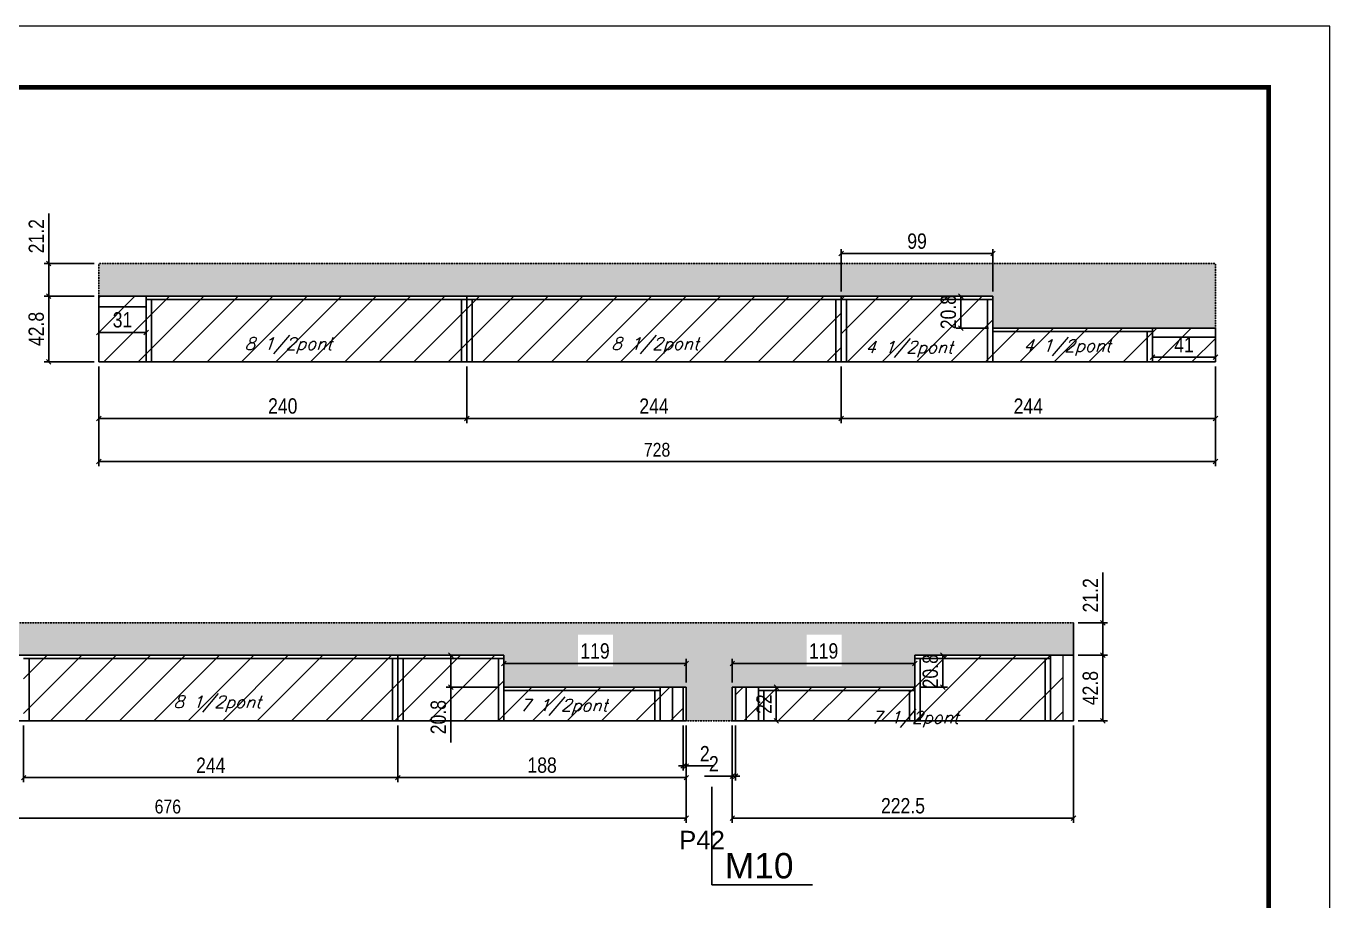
# Model space of a CAD drawing. Extents: x 137137 to 143418, y 10464 to 34486.
# Drawn here: x 139371 to 140221, y 28173 to 28743 of the extents above; entities that cross this region are included whole.
import ezdxf

# ---------------------------------------------------------------- set-up
doc = ezdxf.new("R2010")
doc.units = 0
doc.linetypes.add('DASHED', pattern=[0.75, 0.5, -0.25])
for name, color, linetype in [('5', 5, 'Continuous'), ('COTA', 241, 'Continuous'), ('NOMENCLATURA', 7, 'Continuous'), ('Painéis', 200, 'Continuous'), ('Reaproveitamento', 251, 'Continuous'), ('SARR_2.2x7', 40, 'Continuous'), ('SARR_3.5x7', 81, 'Continuous'), ('texto', 7, 'Continuous')]:
    doc.layers.add(name, color=color, linetype=linetype)
for name, color, linetype, lineweight in [('Escoras', 2, 'Continuous', 25), ('Folhas', 255, 'Continuous', 9), ('Sarr 2.2x7', 40, 'Continuous', 9), ('SARRAFO DE PRESSAO', 251, 'DASHED', 9)]:
    doc.layers.add(name, color=color, linetype=linetype, lineweight=lineweight)
doc.styles.add('COTA TECNICA', font='techl___.ttf', dxfattribs={"height": 10})
doc.styles.add('COTA TECNICA-50', font='techl___.ttf', dxfattribs={"height": 9})
doc.styles.add('Romans', font='romans.shx')
doc.styles.get("Standard").update_dxf_attribs({"font": 'arial.ttf'})
doc.dimstyles.new('COTA PAINEL-50', dxfattribs={"dimtxt": 9, "dimasz": 3, "dimexe": 3, "dimexo": 3, "dimgap": 3, "dimtad": 1, "dimdec": 1, "dimzin": 12, "dimdsep": 46, "dimtxsty": 'COTA TECNICA-50', "dimblk1": 'OBLIQUE', "dimblk2": 'OBLIQUE', "dimsah": 1, "dimcen": 0.9, "dimclrd": 4, "dimclre": 4, "dimclrt": 240, "dimadec": 1, "dimazin": 3, "dimtfac": 1, "dimtdec": 1, "dimtmove": 0, "dimatfit": 3, "dimfxl": 1, "dimtolj": 1, "dimtzin": 12, "dimarcsym": 0})
doc.dimstyles.new('PAINEL', dxfattribs={"dimtxt": 10, "dimasz": 3, "dimexe": 3, "dimexo": 3, "dimgap": 3, "dimtad": 1, "dimdec": 1, "dimzin": 12, "dimdsep": 46, "dimtxsty": 'COTA TECNICA', "dimblk1": 'OBLIQUE', "dimblk2": 'OBLIQUE', "dimsah": 1, "dimcen": 0.9, "dimclrd": 4, "dimclre": 4, "dimclrt": 240, "dimadec": 1, "dimazin": 3, "dimtfac": 1, "dimtdec": 1, "dimtmove": 0, "dimatfit": 3, "dimfxl": 1, "dimtolj": 1, "dimtzin": 12, "dimarcsym": 0})
pattern_1 = [(45, (9121.077, 1521.906), (-11.2253202, 11.2253202), [])]
pattern_2 = [(45, (1893.742, -2138.544), (-11.2253202, 11.2253202), [])]

# ---------------------------------------------------------------- blocks, each defined once
blk = doc.blocks.new('9999999999')
at = {"layer": 'Folhas'}
blk.add_lwpolyline([(98138.98, 34190.21), (99623.98, 34190.21), (99623.98, 35240.21), (98138.98, 35240.21)], close=True, dxfattribs=at)
at = {"layer": 'Folhas', "color": 30, "const_width": 3}
blk.add_lwpolyline([(98213.98, 34230.21), (99583.98, 34230.21), (99583.98, 35200.21), (98213.98, 35200.21)], close=True, dxfattribs=at)
blk = doc.blocks.new('_Oblique')
at = {"color": 0, "linetype": 'ByBlock', "lineweight": -2}
blk.add_line((-0.5, -0.5), (0.5, 0.5), dxfattribs=at)
blk = doc.blocks.new('*D473')
at = {"layer": 'COTA', "color": 4, "linetype": 'ByBlock', "lineweight": -2, "transparency": 16777216}
for p, q in [((139613.21, 28287.08), (139613.21, 28250.13)), ((139801.21, 28287.08), (139801.21, 28250.13)), ((139613.21, 28253.13), (139801.21, 28253.13))]:
    blk.add_line(p, q, dxfattribs=at)
at = {"layer": 'Defpoints', "color": 0, "linetype": 'ByBlock', "transparency": 16777216}
for p in [(139613.21, 28290.08), (139801.21, 28290.08), (139801.21, 28253.13)]:
    blk.add_point(p, dxfattribs=at)
at = {"layer": 'COTA', "color": 4, "linetype": 'ByBlock', "lineweight": -2, "transparency": 16777216, "xscale": 3, "yscale": 3, "zscale": 3, "rotation": 180}
blk.add_blockref('_Oblique', (139613.21, 28253.13), dxfattribs=at)
at = {"layer": 'COTA', "color": 4, "linetype": 'ByBlock', "lineweight": -2, "transparency": 16777216, "xscale": 3, "yscale": 3, "zscale": 3}
blk.add_blockref('_Oblique', (139801.21, 28253.13), dxfattribs=at)
at = {"layer": 'COTA', "color": 240, "linetype": 'ByBlock', "transparency": 16777216, "insert": (139707.21, 28261.22), "char_height": 10, "attachment_point": 5, "style": 'COTA TECNICA'}
blk.add_mtext('\\A1;188', dxfattribs=at)
blk = doc.blocks.new('*D461')
at = {"layer": 'COTA', "color": 4, "linetype": 'ByBlock', "lineweight": -2, "transparency": 16777216}
for p, q in [((139831.21, 28287.08), (139831.21, 28223.66)), ((140053.71, 28287.08), (140053.71, 28223.66)), ((139831.21, 28226.66), (140053.71, 28226.66))]:
    blk.add_line(p, q, dxfattribs=at)
at = {"layer": 'Defpoints', "color": 0, "linetype": 'ByBlock', "transparency": 16777216}
for p in [(139831.21, 28290.08), (140053.71, 28290.08), (140053.71, 28226.66)]:
    blk.add_point(p, dxfattribs=at)
at = {"layer": 'COTA', "color": 4, "linetype": 'ByBlock', "lineweight": -2, "transparency": 16777216, "xscale": 3, "yscale": 3, "zscale": 3, "rotation": 180}
blk.add_blockref('_Oblique', (139831.21, 28226.66), dxfattribs=at)
at = {"layer": 'COTA', "color": 4, "linetype": 'ByBlock', "lineweight": -2, "transparency": 16777216, "xscale": 3, "yscale": 3, "zscale": 3}
blk.add_blockref('_Oblique', (140053.71, 28226.66), dxfattribs=at)
at = {"layer": 'COTA', "color": 240, "linetype": 'ByBlock', "transparency": 16777216, "insert": (139942.46, 28234.77), "char_height": 10, "attachment_point": 5, "style": 'COTA TECNICA'}
blk.add_mtext('\\A1;222.5', dxfattribs=at)
blk = doc.blocks.new('*D474')
at = {"layer": 'COTA', "color": 4, "linetype": 'ByBlock', "lineweight": -2, "transparency": 16777216}
for p, q in [((139953.21, 28332.88), (139971.43, 28332.88)), ((139968.43, 28332.88), (139968.43, 28312.08)), ((139953.21, 28312.08), (139971.43, 28312.08))]:
    blk.add_line(p, q, dxfattribs=at)
at = {"layer": 'Defpoints', "color": 0, "linetype": 'ByBlock', "transparency": 16777216}
for p in [(139950.21, 28332.88), (139950.21, 28312.08), (139968.43, 28312.08)]:
    blk.add_point(p, dxfattribs=at)
at = {"layer": 'COTA', "color": 4, "linetype": 'ByBlock', "lineweight": -2, "transparency": 16777216, "xscale": 3, "yscale": 3, "zscale": 3}
for p, rotation in [((139968.43, 28332.88), 90), ((139968.43, 28312.08), 270)]:
    blk.add_blockref('_Oblique', p, dxfattribs=dict(at, rotation=rotation))
at = {"layer": 'COTA', "color": 240, "linetype": 'ByBlock', "transparency": 16777216, "insert": (139960.31, 28322.48), "char_height": 10, "attachment_point": 5, "rotation": 90, "style": 'COTA TECNICA'}
blk.add_mtext('\\A1;20.8', dxfattribs=at)
blk = doc.blocks.new('*D475')
at = {"layer": 'COTA', "color": 4, "linetype": 'ByBlock', "lineweight": -2, "transparency": 16777216}
for p, q in [((139831.21, 28315.08), (139831.21, 28330.55)), ((139950.21, 28315.08), (139950.21, 28330.55)), ((139950.21, 28327.55), (139831.21, 28327.55))]:
    blk.add_line(p, q, dxfattribs=at)
at = {"layer": 'Defpoints', "color": 0, "linetype": 'ByBlock', "transparency": 16777216}
for p in [(139831.21, 28327.55), (139831.21, 28312.08), (139950.21, 28312.08)]:
    blk.add_point(p, dxfattribs=at)
at = {"layer": 'COTA', "color": 4, "linetype": 'ByBlock', "lineweight": -2, "transparency": 16777216, "xscale": 3, "yscale": 3, "zscale": 3, "rotation": 180}
blk.add_blockref('_Oblique', (139831.21, 28327.55), dxfattribs=at)
at = {"layer": 'COTA', "color": 4, "linetype": 'ByBlock', "lineweight": -2, "transparency": 16777216, "xscale": 3, "yscale": 3, "zscale": 3}
blk.add_blockref('_Oblique', (139950.21, 28327.55), dxfattribs=at)
at = {"layer": 'COTA', "color": 240, "linetype": 'ByBlock', "transparency": 16777216, "insert": (139890.71, 28335.63), "char_height": 10, "attachment_point": 5, "style": 'COTA TECNICA'}
blk.add_mtext('\\A1;119', dxfattribs=at)
blk = doc.blocks.new('*D476')
at = {"layer": 'COTA', "color": 4, "linetype": 'ByBlock', "lineweight": -2, "transparency": 16777216}
for p, q in [((139799.21, 28287.08), (139799.21, 28257.74)), ((139801.21, 28287.08), (139801.21, 28257.74)), ((139799.21, 28260.74), (139796.21, 28260.74)), ((139799.21, 28260.74), (139801.21, 28260.74)), ((139801.21, 28260.74), (139819.32, 28260.74))]:
    blk.add_line(p, q, dxfattribs=at)
at = {"layer": 'Defpoints', "color": 0, "linetype": 'ByBlock', "transparency": 16777216}
for p in [(139799.21, 28290.08), (139801.21, 28290.08), (139801.21, 28260.74)]:
    blk.add_point(p, dxfattribs=at)
at = {"layer": 'COTA', "color": 4, "linetype": 'ByBlock', "lineweight": -2, "transparency": 16777216, "xscale": 3, "yscale": 3, "zscale": 3}
blk.add_blockref('_Oblique', (139799.21, 28260.74), dxfattribs=at)
at = {"layer": 'COTA', "color": 4, "linetype": 'ByBlock', "lineweight": -2, "transparency": 16777216, "xscale": 3, "yscale": 3, "zscale": 3, "rotation": 180}
blk.add_blockref('_Oblique', (139801.21, 28260.74), dxfattribs=at)
at = {"layer": 'COTA', "color": 240, "linetype": 'ByBlock', "transparency": 16777216, "insert": (139813.26, 28268.74), "char_height": 10, "attachment_point": 5, "style": 'COTA TECNICA'}
blk.add_mtext('\\A1;2', dxfattribs=at)
blk = doc.blocks.new('*D477')
at = {"layer": 'COTA', "color": 4, "linetype": 'ByBlock', "lineweight": -2, "transparency": 16777216}
for p, q in [((139831.21, 28287.08), (139831.21, 28251.19)), ((139833.21, 28287.08), (139833.21, 28251.19)), ((139831.21, 28254.19), (139813.1, 28254.19)), ((139833.21, 28254.19), (139831.21, 28254.19)), ((139833.21, 28254.19), (139836.21, 28254.19))]:
    blk.add_line(p, q, dxfattribs=at)
at = {"layer": 'Defpoints', "color": 0, "linetype": 'ByBlock', "transparency": 16777216}
for p in [(139831.21, 28290.08), (139833.21, 28290.08), (139831.21, 28254.19)]:
    blk.add_point(p, dxfattribs=at)
at = {"layer": 'COTA', "color": 4, "linetype": 'ByBlock', "lineweight": -2, "transparency": 16777216, "xscale": 3, "yscale": 3, "zscale": 3}
blk.add_blockref('_Oblique', (139831.21, 28254.19), dxfattribs=at)
at = {"layer": 'COTA', "color": 4, "linetype": 'ByBlock', "lineweight": -2, "transparency": 16777216, "xscale": 3, "yscale": 3, "zscale": 3, "rotation": 180}
blk.add_blockref('_Oblique', (139833.21, 28254.19), dxfattribs=at)
at = {"layer": 'COTA', "color": 240, "linetype": 'ByBlock', "transparency": 16777216, "insert": (139819.15, 28262.19), "char_height": 10, "attachment_point": 5, "style": 'COTA TECNICA'}
blk.add_mtext('\\A1;2', dxfattribs=at)
blk = doc.blocks.new('*D478')
at = {"layer": 'COTA', "color": 4, "linetype": 'ByBlock', "lineweight": -2, "transparency": 16777216}
for p, q in [((139682.21, 28315.08), (139682.21, 28330.55)), ((139801.21, 28315.08), (139801.21, 28330.55)), ((139801.21, 28327.55), (139682.21, 28327.55))]:
    blk.add_line(p, q, dxfattribs=at)
at = {"layer": 'Defpoints', "color": 0, "linetype": 'ByBlock', "transparency": 16777216}
for p in [(139682.21, 28327.55), (139682.21, 28312.08), (139801.21, 28312.08)]:
    blk.add_point(p, dxfattribs=at)
at = {"layer": 'COTA', "color": 4, "linetype": 'ByBlock', "lineweight": -2, "transparency": 16777216, "xscale": 3, "yscale": 3, "zscale": 3, "rotation": 180}
blk.add_blockref('_Oblique', (139682.21, 28327.55), dxfattribs=at)
at = {"layer": 'COTA', "color": 4, "linetype": 'ByBlock', "lineweight": -2, "transparency": 16777216, "xscale": 3, "yscale": 3, "zscale": 3}
blk.add_blockref('_Oblique', (139801.21, 28327.55), dxfattribs=at)
at = {"layer": 'COTA', "color": 240, "linetype": 'ByBlock', "transparency": 16777216, "insert": (139741.71, 28335.63), "char_height": 10, "attachment_point": 5, "style": 'COTA TECNICA'}
blk.add_mtext('\\A1;119', dxfattribs=at)
blk = doc.blocks.new('*D479')
at = {"layer": 'COTA', "color": 4, "linetype": 'ByBlock', "lineweight": -2, "transparency": 16777216}
for p, q in [((139679.21, 28332.88), (139644.71, 28332.88)), ((139647.71, 28332.88), (139647.71, 28312.08)), ((139679.21, 28312.08), (139644.71, 28312.08)), ((139647.71, 28312.08), (139647.71, 28276.04))]:
    blk.add_line(p, q, dxfattribs=at)
at = {"layer": 'Defpoints', "color": 0, "linetype": 'ByBlock', "transparency": 16777216}
for p in [(139682.21, 28332.88), (139647.71, 28312.08), (139682.21, 28312.08)]:
    blk.add_point(p, dxfattribs=at)
at = {"layer": 'COTA', "color": 4, "linetype": 'ByBlock', "lineweight": -2, "transparency": 16777216, "xscale": 3, "yscale": 3, "zscale": 3}
for p, rotation in [((139647.71, 28332.88), 90), ((139647.71, 28312.08), 270)]:
    blk.add_blockref('_Oblique', p, dxfattribs=dict(at, rotation=rotation))
at = {"layer": 'COTA', "color": 240, "linetype": 'ByBlock', "transparency": 16777216, "insert": (139639.58, 28292.56), "char_height": 10, "attachment_point": 5, "rotation": 90, "style": 'COTA TECNICA'}
blk.add_mtext('\\A1;20.8', dxfattribs=at)
blk = doc.blocks.new('*D462')
at = {"layer": 'COTA', "color": 4, "linetype": 'ByBlock', "lineweight": -2, "transparency": 16777216}
for p, q in [((140056.71, 28332.88), (140075.73, 28332.88)), ((140072.73, 28332.88), (140072.73, 28290.08)), ((140056.71, 28290.08), (140075.73, 28290.08))]:
    blk.add_line(p, q, dxfattribs=at)
at = {"layer": 'Defpoints', "color": 0, "linetype": 'ByBlock', "transparency": 16777216}
for p in [(140053.71, 28332.88), (140053.71, 28290.08), (140072.73, 28290.08)]:
    blk.add_point(p, dxfattribs=at)
at = {"layer": 'COTA', "color": 4, "linetype": 'ByBlock', "lineweight": -2, "transparency": 16777216, "xscale": 3, "yscale": 3, "zscale": 3}
for p, rotation in [((140072.73, 28332.88), 90), ((140072.73, 28290.08), 270)]:
    blk.add_blockref('_Oblique', p, dxfattribs=dict(at, rotation=rotation))
at = {"layer": 'COTA', "color": 240, "linetype": 'ByBlock', "transparency": 16777216, "insert": (140064.63, 28311.48), "char_height": 10, "attachment_point": 5, "rotation": 90, "style": 'COTA TECNICA'}
blk.add_mtext('\\A1;42.8', dxfattribs=at)
blk = doc.blocks.new('*D463')
at = {"layer": 'COTA', "color": 4, "linetype": 'ByBlock', "lineweight": -2, "transparency": 16777216}
for p, q in [((140072.73, 28354.08), (140072.73, 28386.81)), ((140056.71, 28354.08), (140075.73, 28354.08)), ((140072.73, 28332.88), (140072.73, 28354.08)), ((140056.71, 28332.88), (140075.73, 28332.88))]:
    blk.add_line(p, q, dxfattribs=at)
at = {"layer": 'Defpoints', "color": 0, "linetype": 'ByBlock', "transparency": 16777216}
for p in [(140053.71, 28354.08), (140072.73, 28354.08), (140053.71, 28332.88)]:
    blk.add_point(p, dxfattribs=at)
at = {"layer": 'COTA', "color": 4, "linetype": 'ByBlock', "lineweight": -2, "transparency": 16777216, "xscale": 3, "yscale": 3, "zscale": 3}
for p, rotation in [((140072.73, 28354.08), 90), ((140072.73, 28332.88), 270)]:
    blk.add_blockref('_Oblique', p, dxfattribs=dict(at, rotation=rotation))
at = {"layer": 'COTA', "color": 240, "linetype": 'ByBlock', "transparency": 16777216, "insert": (140064.67, 28371.95), "char_height": 10, "attachment_point": 5, "rotation": 90, "style": 'COTA TECNICA'}
blk.add_mtext('\\A1;21.2', dxfattribs=at)
blk = doc.blocks.new('*D481')
at = {"layer": 'COTA', "color": 4, "linetype": 'ByBlock', "lineweight": -2, "transparency": 16777216}
for p, q in [((139369.21, 28287.08), (139369.21, 28250.13)), ((139613.21, 28287.08), (139613.21, 28250.13)), ((139369.21, 28253.13), (139613.21, 28253.13))]:
    blk.add_line(p, q, dxfattribs=at)
at = {"layer": 'Defpoints', "color": 0, "linetype": 'ByBlock', "transparency": 16777216}
for p in [(139369.21, 28290.08), (139613.21, 28290.08), (139613.21, 28253.13)]:
    blk.add_point(p, dxfattribs=at)
at = {"layer": 'COTA', "color": 4, "linetype": 'ByBlock', "lineweight": -2, "transparency": 16777216, "xscale": 3, "yscale": 3, "zscale": 3, "rotation": 180}
blk.add_blockref('_Oblique', (139369.21, 28253.13), dxfattribs=at)
at = {"layer": 'COTA', "color": 4, "linetype": 'ByBlock', "lineweight": -2, "transparency": 16777216, "xscale": 3, "yscale": 3, "zscale": 3}
blk.add_blockref('_Oblique', (139613.21, 28253.13), dxfattribs=at)
at = {"layer": 'COTA', "color": 240, "linetype": 'ByBlock', "transparency": 16777216, "insert": (139491.21, 28261.2), "char_height": 10, "attachment_point": 5, "style": 'COTA TECNICA'}
blk.add_mtext('\\A1;244', dxfattribs=at)
blk = doc.blocks.new('*D485')
at = {"layer": 'COTA', "color": 4, "linetype": 'ByBlock', "lineweight": -2, "transparency": 16777216}
for p, q in [((139418.14, 28521.12), (139418.14, 28484.16)), ((139658.14, 28521.12), (139658.14, 28484.16)), ((139418.14, 28487.16), (139658.14, 28487.16))]:
    blk.add_line(p, q, dxfattribs=at)
at = {"layer": 'Defpoints', "color": 0, "linetype": 'ByBlock', "transparency": 16777216}
for p in [(139418.14, 28524.12), (139658.14, 28524.12), (139658.14, 28487.16)]:
    blk.add_point(p, dxfattribs=at)
at = {"layer": 'COTA', "color": 4, "linetype": 'ByBlock', "lineweight": -2, "transparency": 16777216, "xscale": 3, "yscale": 3, "zscale": 3, "rotation": 180}
blk.add_blockref('_Oblique', (139418.14, 28487.16), dxfattribs=at)
at = {"layer": 'COTA', "color": 4, "linetype": 'ByBlock', "lineweight": -2, "transparency": 16777216, "xscale": 3, "yscale": 3, "zscale": 3}
blk.add_blockref('_Oblique', (139658.14, 28487.16), dxfattribs=at)
at = {"layer": 'COTA', "color": 240, "linetype": 'ByBlock', "transparency": 16777216, "insert": (139538.14, 28495.27), "char_height": 10, "attachment_point": 5, "style": 'COTA TECNICA'}
blk.add_mtext('\\A1;240', dxfattribs=at)
blk = doc.blocks.new('*D486')
at = {"layer": 'COTA', "color": 4, "linetype": 'ByBlock', "lineweight": -2, "transparency": 16777216}
for p, q in [((139658.14, 28521.12), (139658.14, 28484.16)), ((139902.14, 28521.12), (139902.14, 28484.16)), ((139658.14, 28487.16), (139902.14, 28487.16))]:
    blk.add_line(p, q, dxfattribs=at)
at = {"layer": 'Defpoints', "color": 0, "linetype": 'ByBlock', "transparency": 16777216}
for p in [(139658.14, 28524.12), (139902.14, 28524.12), (139902.14, 28487.16)]:
    blk.add_point(p, dxfattribs=at)
at = {"layer": 'COTA', "color": 4, "linetype": 'ByBlock', "lineweight": -2, "transparency": 16777216, "xscale": 3, "yscale": 3, "zscale": 3, "rotation": 180}
blk.add_blockref('_Oblique', (139658.14, 28487.16), dxfattribs=at)
at = {"layer": 'COTA', "color": 4, "linetype": 'ByBlock', "lineweight": -2, "transparency": 16777216, "xscale": 3, "yscale": 3, "zscale": 3}
blk.add_blockref('_Oblique', (139902.14, 28487.16), dxfattribs=at)
at = {"layer": 'COTA', "color": 240, "linetype": 'ByBlock', "transparency": 16777216, "insert": (139780.14, 28495.24), "char_height": 10, "attachment_point": 5, "style": 'COTA TECNICA'}
blk.add_mtext('\\A1;244', dxfattribs=at)
blk = doc.blocks.new('*D487')
at = {"layer": 'COTA', "color": 4, "linetype": 'ByBlock', "lineweight": -2, "transparency": 16777216}
for p, q in [((139902.14, 28521.12), (139902.14, 28484.16)), ((140146.14, 28521.12), (140146.14, 28484.16)), ((139902.14, 28487.16), (140146.14, 28487.16))]:
    blk.add_line(p, q, dxfattribs=at)
at = {"layer": 'Defpoints', "color": 0, "linetype": 'ByBlock', "transparency": 16777216}
for p in [(139902.14, 28524.12), (140146.14, 28524.12), (140146.14, 28487.16)]:
    blk.add_point(p, dxfattribs=at)
at = {"layer": 'COTA', "color": 4, "linetype": 'ByBlock', "lineweight": -2, "transparency": 16777216, "xscale": 3, "yscale": 3, "zscale": 3, "rotation": 180}
blk.add_blockref('_Oblique', (139902.14, 28487.16), dxfattribs=at)
at = {"layer": 'COTA', "color": 4, "linetype": 'ByBlock', "lineweight": -2, "transparency": 16777216, "xscale": 3, "yscale": 3, "zscale": 3}
blk.add_blockref('_Oblique', (140146.14, 28487.16), dxfattribs=at)
at = {"layer": 'COTA', "color": 240, "linetype": 'ByBlock', "transparency": 16777216, "insert": (140024.14, 28495.24), "char_height": 10, "attachment_point": 5, "style": 'COTA TECNICA'}
blk.add_mtext('\\A1;244', dxfattribs=at)
blk = doc.blocks.new('*D488')
at = {"layer": 'COTA', "color": 4, "linetype": 'ByBlock', "lineweight": -2, "transparency": 16777216}
for p, q in [((139998.14, 28566.92), (139977.17, 28566.92)), ((139980.17, 28566.92), (139980.17, 28546.12)), ((139998.14, 28546.12), (139977.17, 28546.12))]:
    blk.add_line(p, q, dxfattribs=at)
at = {"layer": 'Defpoints', "color": 0, "linetype": 'ByBlock', "transparency": 16777216}
for p in [(140001.14, 28566.92), (139980.17, 28546.12), (140001.14, 28546.12)]:
    blk.add_point(p, dxfattribs=at)
at = {"layer": 'COTA', "color": 4, "linetype": 'ByBlock', "lineweight": -2, "transparency": 16777216, "xscale": 3, "yscale": 3, "zscale": 3}
for p, rotation in [((139980.17, 28566.92), 90), ((139980.17, 28546.12), 270)]:
    blk.add_blockref('_Oblique', p, dxfattribs=dict(at, rotation=rotation))
at = {"layer": 'COTA', "color": 240, "linetype": 'ByBlock', "transparency": 16777216, "insert": (139972.05, 28556.52), "char_height": 10, "attachment_point": 5, "rotation": 90, "style": 'COTA TECNICA'}
blk.add_mtext('\\A1;20.8', dxfattribs=at)
blk = doc.blocks.new('*D489')
at = {"layer": 'COTA', "color": 4, "linetype": 'ByBlock', "lineweight": -2, "transparency": 16777216}
for p, q in [((140105.14, 28531.02), (140105.14, 28524.12)), ((140105.14, 28527.12), (140146.14, 28527.12)), ((140146.14, 28532.12), (140146.14, 28524.12))]:
    blk.add_line(p, q, dxfattribs=at)
at = {"layer": 'Defpoints', "color": 0, "linetype": 'ByBlock', "transparency": 16777216}
for p in [(140146.14, 28535.12), (140105.14, 28534.02), (140146.14, 28527.12)]:
    blk.add_point(p, dxfattribs=at)
at = {"layer": 'COTA', "color": 4, "linetype": 'ByBlock', "lineweight": -2, "transparency": 16777216, "xscale": 3, "yscale": 3, "zscale": 3, "rotation": 180}
blk.add_blockref('_Oblique', (140105.14, 28527.12), dxfattribs=at)
at = {"layer": 'COTA', "color": 4, "linetype": 'ByBlock', "lineweight": -2, "transparency": 16777216, "xscale": 3, "yscale": 3, "zscale": 3}
blk.add_blockref('_Oblique', (140146.14, 28527.12), dxfattribs=at)
at = {"layer": 'COTA', "color": 240, "linetype": 'ByBlock', "transparency": 16777216, "insert": (140125.64, 28535.2), "char_height": 10, "attachment_point": 5, "style": 'COTA TECNICA'}
blk.add_mtext('\\A1;41', dxfattribs=at)
blk = doc.blocks.new('*D490')
at = {"layer": 'COTA', "color": 4, "linetype": 'ByBlock', "lineweight": -2, "transparency": 16777216}
for p, q in [((139902.14, 28569.92), (139902.14, 28597.62)), ((139902.14, 28594.62), (140001.14, 28594.62)), ((140001.14, 28569.92), (140001.14, 28597.62))]:
    blk.add_line(p, q, dxfattribs=at)
at = {"layer": 'Defpoints', "color": 0, "linetype": 'ByBlock', "transparency": 16777216}
for p in [(140001.14, 28594.62), (139902.14, 28566.92), (140001.14, 28566.92)]:
    blk.add_point(p, dxfattribs=at)
at = {"layer": 'COTA', "color": 4, "linetype": 'ByBlock', "lineweight": -2, "transparency": 16777216, "xscale": 3, "yscale": 3, "zscale": 3, "rotation": 180}
blk.add_blockref('_Oblique', (139902.14, 28594.62), dxfattribs=at)
at = {"layer": 'COTA', "color": 4, "linetype": 'ByBlock', "lineweight": -2, "transparency": 16777216, "xscale": 3, "yscale": 3, "zscale": 3}
blk.add_blockref('_Oblique', (140001.14, 28594.62), dxfattribs=at)
at = {"layer": 'COTA', "color": 240, "linetype": 'ByBlock', "transparency": 16777216, "insert": (139951.64, 28602.71), "char_height": 10, "attachment_point": 5, "style": 'COTA TECNICA'}
blk.add_mtext('\\A1;99', dxfattribs=at)
blk = doc.blocks.new('*D491')
at = {"layer": 'COTA', "color": 4, "linetype": 'ByBlock', "lineweight": -2, "transparency": 16777216}
for p, q in [((139415.14, 28566.92), (139382.54, 28566.92)), ((139385.54, 28524.12), (139385.54, 28566.92)), ((139415.14, 28524.12), (139382.54, 28524.12))]:
    blk.add_line(p, q, dxfattribs=at)
at = {"layer": 'Defpoints', "color": 0, "linetype": 'ByBlock', "transparency": 16777216}
for p in [(139385.54, 28566.92), (139418.14, 28566.92), (139418.14, 28524.12)]:
    blk.add_point(p, dxfattribs=at)
at = {"layer": 'COTA', "color": 4, "linetype": 'ByBlock', "lineweight": -2, "transparency": 16777216, "xscale": 3, "yscale": 3, "zscale": 3}
for p, rotation in [((139385.54, 28566.92), 90), ((139385.54, 28524.12), 270)]:
    blk.add_blockref('_Oblique', p, dxfattribs=dict(at, rotation=rotation))
at = {"layer": 'COTA', "color": 240, "linetype": 'ByBlock', "transparency": 16777216, "insert": (139377.45, 28545.52), "char_height": 10, "attachment_point": 5, "rotation": 90, "style": 'COTA TECNICA'}
blk.add_mtext('\\A1;42.8', dxfattribs=at)
blk = doc.blocks.new('*D492')
at = {"layer": 'COTA', "color": 4, "linetype": 'ByBlock', "lineweight": -2, "transparency": 16777216}
for p, q in [((139385.54, 28588.12), (139385.54, 28620.85)), ((139415.14, 28588.12), (139382.54, 28588.12)), ((139385.54, 28566.92), (139385.54, 28588.12)), ((139415.14, 28566.92), (139382.54, 28566.92))]:
    blk.add_line(p, q, dxfattribs=at)
at = {"layer": 'Defpoints', "color": 0, "linetype": 'ByBlock', "transparency": 16777216}
for p in [(139385.54, 28588.12), (139418.14, 28588.12), (139418.14, 28566.92)]:
    blk.add_point(p, dxfattribs=at)
at = {"layer": 'COTA', "color": 4, "linetype": 'ByBlock', "lineweight": -2, "transparency": 16777216, "xscale": 3, "yscale": 3, "zscale": 3}
for p, rotation in [((139385.54, 28588.12), 90), ((139385.54, 28566.92), 270)]:
    blk.add_blockref('_Oblique', p, dxfattribs=dict(at, rotation=rotation))
at = {"layer": 'COTA', "color": 240, "linetype": 'ByBlock', "transparency": 16777216, "insert": (139377.48, 28605.98), "char_height": 10, "attachment_point": 5, "rotation": 90, "style": 'COTA TECNICA'}
blk.add_mtext('\\A1;21.2', dxfattribs=at)
blk = doc.blocks.new('*D464')
at = {"layer": 'COTA', "color": 4, "linetype": 'ByBlock', "lineweight": -2, "transparency": 16777216}
for p, q in [((139851.21, 28312.08), (139862.89, 28312.08)), ((139859.89, 28290.08), (139859.89, 28312.08)), ((139851.21, 28290.08), (139862.89, 28290.08))]:
    blk.add_line(p, q, dxfattribs=at)
at = {"layer": 'Defpoints', "color": 0, "linetype": 'ByBlock', "transparency": 16777216}
for p in [(139848.21, 28312.08), (139859.89, 28312.08), (139848.21, 28290.08)]:
    blk.add_point(p, dxfattribs=at)
at = {"layer": 'COTA', "color": 4, "linetype": 'ByBlock', "lineweight": -2, "transparency": 16777216, "xscale": 3, "yscale": 3, "zscale": 3}
for p, rotation in [((139859.89, 28312.08), 90), ((139859.89, 28290.08), 270)]:
    blk.add_blockref('_Oblique', p, dxfattribs=dict(at, rotation=rotation))
at = {"layer": 'COTA', "color": 240, "linetype": 'ByBlock', "transparency": 16777216, "insert": (139851.89, 28301.08), "char_height": 10, "attachment_point": 5, "rotation": 90, "style": 'COTA TECNICA'}
blk.add_mtext('\\A1;22', dxfattribs=at)
blk = doc.blocks.new('*D468')
at = {"layer": 'COTA', "color": 4, "linetype": 'ByBlock', "lineweight": -2, "transparency": 16777216}
for p, q in [((139418.14, 28521.12), (139418.14, 28456.16)), ((140146.14, 28521.12), (140146.14, 28456.16)), ((139418.14, 28459.16), (140146.14, 28459.16))]:
    blk.add_line(p, q, dxfattribs=at)
at = {"layer": 'Defpoints', "color": 0, "linetype": 'ByBlock', "transparency": 16777216}
for p in [(139418.14, 28524.12), (140146.14, 28524.12), (140146.14, 28459.16)]:
    blk.add_point(p, dxfattribs=at)
at = {"layer": 'COTA', "color": 4, "linetype": 'ByBlock', "lineweight": -2, "transparency": 16777216, "xscale": 3, "yscale": 3, "zscale": 3, "rotation": 180}
blk.add_blockref('_Oblique', (139418.14, 28459.16), dxfattribs=at)
at = {"layer": 'COTA', "color": 4, "linetype": 'ByBlock', "lineweight": -2, "transparency": 16777216, "xscale": 3, "yscale": 3, "zscale": 3}
blk.add_blockref('_Oblique', (140146.14, 28459.16), dxfattribs=at)
at = {"layer": 'COTA', "color": 240, "linetype": 'ByBlock', "transparency": 16777216, "insert": (139782.14, 28466.75), "char_height": 9, "attachment_point": 5, "style": 'COTA TECNICA-50'}
blk.add_mtext('\\A1;728', dxfattribs=at)
blk = doc.blocks.new('*D469')
at = {"layer": 'COTA', "color": 4, "linetype": 'ByBlock', "lineweight": -2, "transparency": 16777216}
for p, q in [((139125.21, 28287.08), (139125.21, 28223.66)), ((139801.21, 28287.08), (139801.21, 28223.66)), ((139125.21, 28226.66), (139801.21, 28226.66))]:
    blk.add_line(p, q, dxfattribs=at)
at = {"layer": 'Defpoints', "color": 0, "linetype": 'ByBlock', "transparency": 16777216}
for p in [(139125.21, 28290.08), (139801.21, 28290.08), (139801.21, 28226.66)]:
    blk.add_point(p, dxfattribs=at)
at = {"layer": 'COTA', "color": 4, "linetype": 'ByBlock', "lineweight": -2, "transparency": 16777216, "xscale": 3, "yscale": 3, "zscale": 3, "rotation": 180}
blk.add_blockref('_Oblique', (139125.21, 28226.66), dxfattribs=at)
at = {"layer": 'COTA', "color": 4, "linetype": 'ByBlock', "lineweight": -2, "transparency": 16777216, "xscale": 3, "yscale": 3, "zscale": 3}
blk.add_blockref('_Oblique', (139801.21, 28226.66), dxfattribs=at)
at = {"layer": 'COTA', "color": 240, "linetype": 'ByBlock', "transparency": 16777216, "insert": (139463.21, 28234.25), "char_height": 9, "attachment_point": 5, "style": 'COTA TECNICA-50'}
blk.add_mtext('\\A1;676', dxfattribs=at)
blk = doc.blocks.new('*D1015')
at = {"layer": 'COTA', "color": 4, "lineweight": -2, "ltscale": 25, "transparency": 16777216}
for p, q in [((139418.14, 28556.92), (139418.14, 28540.21)), ((139449.14, 28556.92), (139449.14, 28540.21)), ((139418.14, 28543.21), (139449.14, 28543.21))]:
    blk.add_line(p, q, dxfattribs=at)
at = {"layer": 'Defpoints', "color": 0, "ltscale": 25, "transparency": 16777216}
for p in [(139418.14, 28559.92), (139449.14, 28559.92), (139449.14, 28543.21)]:
    blk.add_point(p, dxfattribs=at)
at = {"layer": 'COTA', "color": 4, "lineweight": -2, "ltscale": 25, "transparency": 16777216, "xscale": 3, "yscale": 3, "zscale": 3, "rotation": 180}
blk.add_blockref('_Oblique', (139418.14, 28543.21), dxfattribs=at)
at = {"layer": 'COTA', "color": 4, "lineweight": -2, "ltscale": 25, "transparency": 16777216, "xscale": 3, "yscale": 3, "zscale": 3}
blk.add_blockref('_Oblique', (139449.14, 28543.21), dxfattribs=at)
at = {"layer": 'COTA', "color": 240, "ltscale": 25, "transparency": 16777216, "insert": (139433.64, 28551.43), "char_height": 10, "attachment_point": 5, "style": 'COTA TECNICA'}
blk.add_mtext('\\A1;31', dxfattribs=at)

msp = doc.modelspace()

# ---------------------------------------------------------------- hatches: boundary and pattern name
at = {"layer": 'COTA', "linetype": 'ByBlock'}
h = msp.add_hatch(dxfattribs=at)
h.set_pattern_fill('AR-CONC', color=256, scale=0.03)
h.set_pattern_definition([(50, (11105.9294, 1991.675), (5.46554007, -0.47817257), [0.5715, -6.2865]), (355, (11105.9294, 1991.675), (-1.05730264, 5.73170536), [0.4572, -5.02921753]), (100.4514447, (11106.385, 1991.6353), (4.40823741, 5.25353256), [0.48570026, -5.34270734]), (46.1842, (11105.9294, 1993.199), (8.13237123, -1.26126984), [0.85725, -9.42975]), (96.6355576, (11106.607, 1993.094), (7.122124, 7.42278374), [0.7285507, -8.01406824]), (351.184151, (11105.9294, 1993.199), (7.122124, 7.42278374), [0.685799, -7.54379196]), (21, (11106.6914, 1992.818), (4.54843174, -3.06795595), [0.5715, -6.2865]), (326, (11106.6914, 1992.818), (1.85406085, 5.52563898), [0.4572, -5.0292]), (71.451445, (11107.0705, 1992.5625), (6.40249258, 2.45768307), [0.48570026, -5.34269813]), (37.5, (11105.9294, 1991.6752), (0.092658098, 2.536651166), [0, -4.96824, 0, -5.1054, 0, -5.04825]), (7.5, (11105.9294, 1991.6752), (2.004589875, 3.005417245), [0, -2.91084, 0, -4.85394, 0, -1.92405]), (327.5, (11104.2302, 1991.6752), (4.067717855, -0.17186232), [0, -1.905, 0, -5.9436, 0, -7.8867]), (317.5, (11103.4682, 1991.675), (4.44387544, 0.76279473), [0, -2.4765, 0, -3.94716, 0, -5.6007])])
h.paths.add_polyline_path([(140001.14, 28546.12), (140001.14, 28566.92), (139418.14, 28566.92), (139418.14, 28588.12), (140001.14, 28588.12), (140146.14, 28588.12), (140146.14, 28546.12), (140120.14, 28546.12)])
h = msp.add_hatch(dxfattribs=at)
h.set_pattern_fill('AR-CONC', color=256, scale=0.03)
h.set_pattern_definition([(50, (9121.0773, 1521.9063), (5.46554007, -0.47817257), [0.5715, -6.2865]), (355, (9121.0773, 1521.9063), (-1.05730264, 5.73170536), [0.4572, -5.02921753]), (100.4514447, (9121.533, 1521.8665), (4.40823741, 5.25353256), [0.48570026, -5.34270734]), (46.1842, (9121.0773, 1523.43), (8.13237123, -1.26126984), [0.85725, -9.42975]), (96.6355576, (9121.755, 1523.325), (7.122124, 7.42278374), [0.7285507, -8.01406824]), (351.184151, (9121.077, 1523.43), (7.122124, 7.42278374), [0.685799, -7.54379196]), (21, (9121.8393, 1523.0493), (4.54843174, -3.06795595), [0.5715, -6.2865]), (326, (9121.8393, 1523.0493), (1.85406085, 5.52563898), [0.4572, -5.0292]), (71.451445, (9122.2184, 1522.7937), (6.40249258, 2.45768307), [0.48570026, -5.34269813]), (37.5, (9121.0773, 1521.9063), (0.092658098, 2.536651166), [0, -4.96824, 0, -5.1054, 0, -5.04825]), (7.5, (9121.0773, 1521.9063), (2.004589875, 3.005417245), [0, -2.91084, 0, -4.85394, 0, -1.92405]), (327.5, (9119.378, 1521.9063), (4.067717855, -0.17186232), [0, -1.905, 0, -5.9436, 0, -7.8867]), (317.5, (9118.616, 1521.9063), (4.44387544, 0.76279473), [0, -2.4765, 0, -3.94716, 0, -5.6007])])
h.paths.add_polyline_path([(139801.21, 28312.08), (139682.21, 28312.08), (139682.21, 28332.88), (139613.21, 28332.88), (139288.21, 28332.88), (139288.21, 28312.08), (139125.21, 28312.08), (139125.21, 28354.08), (139613.21, 28354.08), (140053.71, 28354.08), (140053.71, 28332.88), (139950.21, 28332.88), (139950.21, 28312.08), (139831.21, 28312.08), (139831.21, 28290.15), (139801.21, 28290.15)])
h.paths.add_polyline_path([(139902.4, 28325.77), (139879.59, 28325.77), (139879.59, 28346.35), (139902.4, 28346.35)], flags=16)
h.paths.add_polyline_path([(139753.4, 28325.77), (139730.59, 28325.77), (139730.59, 28346.35), (139753.4, 28346.35)], flags=16)
h.paths.add_polyline_path([(139252.56, 28314.77), (139252.56, 28348.71), (139273.15, 28348.71), (139273.15, 28314.77)], flags=16)
at = {"layer": 'Reaproveitamento', "linetype": 'ByBlock'}
h = msp.add_hatch(dxfattribs=at)
h.set_pattern_fill('ANSI31', color=256, scale=5)
h.set_pattern_definition(pattern_2)
h.paths.add_polyline_path([(139658.14, 28524.12), (139658.14, 28566.92), (139418.14, 28566.92), (139418.14, 28524.12)])
h = msp.add_hatch(dxfattribs=at)
h.set_pattern_fill('ANSI31', color=256, scale=5)
h.set_pattern_definition(pattern_2)
h.paths.add_polyline_path([(139902.14, 28524.12), (139902.14, 28566.92), (139658.14, 28566.92), (139658.14, 28524.12)])
h = msp.add_hatch(dxfattribs=at)
h.set_pattern_fill('ANSI31', color=256, scale=5)
h.set_pattern_definition([(45, (1893.742, -2129.544), (-11.2253202, 11.2253202), [])])
h.paths.add_polyline_path([(140120.14, 28546.12), (140146.14, 28546.12), (140146.14, 28524.12), (140120.14, 28524.12), (140001.14, 28524.12), (139902.14, 28524.12), (139902.14, 28566.92), (140001.14, 28566.92), (140001.14, 28546.12)])
at = {"layer": 'Reaproveitamento', "ltscale": 25}
h = msp.add_hatch(dxfattribs=at)
h.set_pattern_fill('ANSI31', color=256, scale=5)
h.set_pattern_definition([(45, (1598.5, 35.587), (-11.2253202, 11.2253202), [])])
h.paths.add_polyline_path([(140046.71, 28290.08), (140046.71, 28332.88), (139950.21, 28332.88), (139950.21, 28312.08), (139833.21, 28312.08), (139833.21, 28290.08), (139950.21, 28290.08)])
h.paths.add_polyline_path([(139970.13, 28305.77), (139970.13, 28339.71), (139949.54, 28339.71), (139949.54, 28305.77)], flags=9)
h.paths.add_polyline_path([(139861.82, 28290.85), (139861.82, 28311.82), (139841.24, 28311.82), (139841.24, 28290.85)], flags=24)
h.paths.add_polyline_path([(139913.34, 28283.1), (139980.96, 28283.1), (139986.46, 28299.07), (139918.84, 28299.07)], flags=9)
at = {"layer": 'Reaproveitamento', "linetype": 'ByBlock'}
h = msp.add_hatch(dxfattribs=at)
h.set_pattern_fill('ANSI31', color=256, scale=5)
h.set_pattern_definition(pattern_1)
h.paths.add_polyline_path([(139613.21, 28290.08), (139613.21, 28332.88), (139369.21, 28332.88), (139369.21, 28290.08)])
h = msp.add_hatch(dxfattribs=at)
h.set_pattern_fill('ANSI31', color=256, scale=5)
h.set_pattern_definition(pattern_1)
h.paths.add_polyline_path([(139799.21, 28290.08), (139799.21, 28312.08), (139682.21, 28312.08), (139682.21, 28332.88), (139613.21, 28332.88), (139613.21, 28290.08)])

# ---------------------------------------------------------------- linework, layer by layer
at = {"layer": 'COTA', "linetype": 'DASHED', "ltscale": 0.3}
for p, q in [((139418.14, 28588.12), (140001.14, 28588.12)), ((139418.14, 28566.92), (139418.14, 28588.12)), ((140001.14, 28588.12), (140146.14, 28588.12)), ((140146.14, 28546.12), (140146.14, 28588.12)), ((139125.21, 28354.08), (139613.21, 28354.08)), ((139613.21, 28354.08), (140053.71, 28354.08)), ((139801.21, 28290.21), (139831.21, 28290.08))]:
    msp.add_line(p, q, dxfattribs=at)
at = {"layer": 'COTA', "linetype": 'ByBlock'}
for p, q in [((140053.71, 28332.88), (140053.71, 28354.08)), ((139682.21, 28312.08), (139682.21, 28290.08))]:
    msp.add_line(p, q, dxfattribs=at)
at = {"layer": 'Escoras', "linetype": 'ByBlock'}
msp.add_line((140146.14, 28546.12), (140146.14, 28546.12), dxfattribs=at)
msp.add_line((140146.14, 28546.12), (140146.14, 28546.12), dxfattribs=at)
at = {"layer": 'NOMENCLATURA', "linetype": 'Continuous'}
for p in [(139817.93, 28247.13), (139883.38, 28183.31)]:
    msp.add_line(p, (139817.78, 28183.31), dxfattribs=at)
at = {"layer": 'Painéis', "linetype": 'ByBlock'}
for p, q in [((139418.14, 28566.92), (140001.14, 28566.92)), ((139418.14, 28566.92), (139418.14, 28524.12)), ((139658.14, 28566.92), (139658.14, 28524.12)), ((139902.14, 28566.92), (139902.14, 28524.12)), ((140001.14, 28546.12), (140001.14, 28566.92)), ((140001.14, 28546.12), (140120.14, 28546.12)), ((140120.14, 28546.12), (140146.14, 28546.12)), ((140146.14, 28546.12), (140146.14, 28524.12)), ((139418.14, 28524.12), (140001.14, 28524.12)), ((140001.14, 28524.12), (140120.14, 28524.12)), ((140120.14, 28524.12), (140146.14, 28524.12)), ((139288.21, 28332.88), (139613.21, 28332.88)), ((139613.21, 28332.88), (139613.21, 28290.08)), ((139613.21, 28332.88), (139682.21, 28332.88)), ((139613.21, 28332.88), (139613.21, 28290.08)), ((139682.21, 28332.88), (139682.21, 28312.08)), ((139950.21, 28332.88), (140053.71, 28332.88)), ((139950.21, 28332.88), (139950.21, 28312.08)), ((140053.71, 28332.88), (140053.71, 28290.08)), ((139682.21, 28312.08), (139801.21, 28312.08)), ((139799.21, 28290.08), (139799.21, 28312.08)), ((139801.21, 28290.08), (139801.21, 28312.08)), ((139831.21, 28312.08), (139950.21, 28312.08)), ((139831.21, 28290.08), (139831.21, 28312.08)), ((139833.21, 28290.08), (139833.21, 28312.08)), ((139288.21, 28290.08), (139613.21, 28290.08)), ((139613.21, 28290.08), (139801.21, 28290.08)), ((139831.21, 28290.08), (139950.21, 28290.08)), ((139950.21, 28290.08), (140053.71, 28290.08))]:
    msp.add_line(p, q, dxfattribs=at)
at = {"layer": 'Sarr 2.2x7'}
msp.add_line((140046.71, 28332.88), (140046.71, 28290.09), dxfattribs=at)
at = {"layer": 'SARR_2.2x7', "linetype": 'Continuous'}
for p, q in [((139418.14, 28559.92), (139449.14, 28559.92)), ((139449.14, 28564.72), (139449.14, 28566.92)), ((139449.14, 28564.72), (139658.14, 28564.72)), ((139658.14, 28564.72), (139902.14, 28564.72)), ((139902.14, 28564.72), (140001.14, 28564.72)), ((140001.14, 28543.92), (140105.14, 28543.92)), ((140105.14, 28530.12), (140105.14, 28546.12)), ((140105.14, 28540.12), (140146.14, 28540.12)), ((139369.21, 28330.68), (139613.21, 28330.68)), ((139613.21, 28330.68), (139682.21, 28330.68)), ((139950.21, 28330.68), (140038.71, 28330.68)), ((140038.71, 28330.68), (140038.71, 28332.88)), ((139682.21, 28309.88), (139784.21, 28309.88)), ((139784.21, 28309.88), (139784.21, 28312.08)), ((139792.21, 28290.08), (139792.21, 28312.08)), ((139840.21, 28290.08), (139840.21, 28312.08)), ((139848.21, 28309.88), (139848.21, 28312.08)), ((139848.21, 28309.88), (139950.21, 28309.88))]:
    msp.add_line(p, q, dxfattribs=at)
at = {"layer": 'SARR_3.5x7'}
for p, q in [((139449.14, 28564.72), (139449.14, 28524.12)), ((139452.64, 28564.72), (139452.64, 28524.12)), ((139654.6, 28564.72), (139654.6, 28524.12)), ((139661.6, 28564.72), (139661.6, 28524.12)), ((139898.6, 28564.72), (139898.6, 28524.12)), ((139905.6, 28564.72), (139905.6, 28524.12)), ((139997.6, 28564.72), (139997.6, 28524.12)), ((140001.1, 28564.72), (140001.1, 28524.12)), ((140101.6, 28543.92), (140101.6, 28524.12)), ((140105.14, 28543.92), (140105.14, 28524.12)), ((139372.71, 28330.68), (139372.71, 28290.08)), ((139609.71, 28330.68), (139609.71, 28290.08)), ((139616.66, 28330.68), (139616.66, 28290.08)), ((139678.75, 28330.68), (139678.75, 28290.08)), ((139953.71, 28330.68), (139953.71, 28290.08)), ((140035.21, 28290.09), (140035.21, 28330.68)), ((140038.71, 28290.09), (140038.71, 28330.68)), ((139780.71, 28309.88), (139780.71, 28290.08)), ((139784.21, 28309.88), (139784.21, 28290.08)), ((139848.21, 28309.88), (139848.21, 28290.08)), ((139851.66, 28309.88), (139851.66, 28290.08)), ((139946.71, 28309.88), (139946.71, 28290.08)), ((139950.21, 28312.08), (139950.21, 28290.08))]:
    msp.add_line(p, q, dxfattribs=at)

# ---------------------------------------------------------------- block references
at = {"layer": 'SARRAFO DE PRESSAO', "color": 6, "linetype": 'ByBlock'}
msp.add_blockref('9999999999', (40596.81, -6497.3), dxfattribs=at)

# ---------------------------------------------------------------- texts
at = {"layer": '5', "linetype": 'Continuous'}
msp.add_text('P42', height=12, rotation=359.99996, dxfattribs=at).set_placement((139796.52, 28206.48))
at = {"layer": 'NOMENCLATURA', "linetype": 'Continuous'}
msp.add_text('M10', height=16.5, dxfattribs=at).set_placement((139826.28, 28187.51))
at = {"layer": 'texto', "color": 2, "char_height": 8, "attachment_point": 5, "style": 'Romans'}
for s, insert in [('{\\Q19;\\C256;8 1/2pont}', (139541.77, 28534.67)), ('{\\Q19;\\C256;8 1/2pont}', (139780.84, 28534.67)), ('{\\Q19;\\C256;4 1/2pont}', (139946.41, 28532.35)), ('{\\Q19;\\C256;4 1/2pont}', (140049.42, 28533.38)), ('{\\Q19;\\C256;8 1/2pont}', (139495.4, 28301.22)), ('{\\Q19;\\C256;7 1/2pont}', (139721.26, 28299.02)), ('{\\Q19;\\C256;7 1/2pont}', (139950.21, 28291.08))]:
    msp.add_mtext(s, dxfattribs=dict(at, insert=insert))

# ---------------------------------------------------------------- dimensions: what is measured, and where the dimension line sits
at = {"layer": 'COTA', "linetype": 'ByBlock'}
for base, p1, p2, picture, middle in [((139385.54, 28588.12), (139418.14, 28566.92), (139418.14, 28588.12), '*D492', (139377.48, 28605.98)), ((139385.54, 28566.92), (139418.14, 28524.12), (139418.14, 28566.92), '*D491', (139377.45, 28545.52)), ((140072.73, 28354.08), (140053.71, 28332.88), (140053.71, 28354.08), '*D463', (140064.67, 28371.95)), ((139647.71, 28312.08), (139682.21, 28332.88), (139682.21, 28312.08), '*D479', (139639.58, 28292.56)), ((140072.73, 28290.08), (140053.71, 28332.88), (140053.71, 28290.08), '*D462', (140064.63, 28311.48)), ((139859.89, 28312.08), (139848.21, 28290.08), (139848.21, 28312.08), '*D464', (139851.89, 28301.08))]:
    dim = msp.add_linear_dim(base=base, p1=p1, p2=p2, angle=90, dimstyle='PAINEL', dxfattribs=at)
    dim.commit()
    dim.dimension.update_dxf_attribs({"geometry": picture, "text_midpoint": middle})
for base, p1, p2, picture, middle in [((140001.14, 28594.62), (139902.14, 28566.92), (140001.14, 28566.92), '*D490', (139951.64, 28602.71)), ((140146.14, 28527.12), (140105.14, 28534.02), (140146.14, 28535.12), '*D489', (140125.64, 28535.2)), ((139658.14, 28487.16), (139418.14, 28524.12), (139658.14, 28524.12), '*D485', (139538.14, 28495.27)), ((139801.21, 28253.13), (139613.21, 28290.08), (139801.21, 28290.08), '*D473', (139707.21, 28261.22))]:
    dim = msp.add_linear_dim(base=base, p1=p1, p2=p2, dimstyle='PAINEL', dxfattribs=at)
    dim.commit()
    dim.dimension.update_dxf_attribs({"geometry": picture, "text_midpoint": middle})
for base, p1, p2, picture, middle in [((139980.17, 28546.12), (140001.14, 28566.92), (140001.14, 28546.12), '*D488', (139980.17, 28556.52)), ((139968.43, 28312.08), (139950.21, 28332.88), (139950.21, 28312.08), '*D474', (139968.43, 28322.48))]:
    dim = msp.add_linear_dim(base=base, p1=p1, p2=p2, angle=90, dimstyle='PAINEL', dxfattribs=at)
    dim.commit()
    dim.dimension.update_dxf_attribs({"geometry": picture, "text_midpoint": middle, "dimtype": 160})
at = {"layer": 'COTA', "ltscale": 25}
dim = msp.add_linear_dim(base=(139449.14, 28543.21), p1=(139418.14, 28559.92), p2=(139449.14, 28559.92), dimstyle='PAINEL', dxfattribs=at)
dim.commit()
dim.dimension.update_dxf_attribs({"geometry": '*D1015', "text_midpoint": (139433.64, 28551.43)})
at = {"layer": 'COTA', "linetype": 'ByBlock'}
for base, p1, p2, dimstyle, override, picture, middle in [((140146.14, 28459.16), (139418.14, 28524.12), (140146.14, 28524.12), 'COTA PAINEL-50', {"dimarcsym": 1}, '*D468', (139782.14, 28466.75)), ((139902.14, 28487.16), (139658.14, 28524.12), (139902.14, 28524.12), 'PAINEL', {"dimtmove": 1}, '*D486', (139780.14, 28495.24)), ((140146.14, 28487.16), (139902.14, 28524.12), (140146.14, 28524.12), 'PAINEL', {"dimtmove": 1}, '*D487', (140024.14, 28495.24)), ((139801.21, 28226.66), (139125.21, 28290.08), (139801.21, 28290.08), 'COTA PAINEL-50', {"dimarcsym": 1}, '*D469', (139463.21, 28234.25)), ((139613.21, 28253.13), (139369.21, 28290.08), (139613.21, 28290.08), 'PAINEL', {"dimtmove": 1}, '*D481', (139491.21, 28261.2)), ((140053.71, 28226.66), (139831.21, 28290.08), (140053.71, 28290.08), 'PAINEL', {"dimtmove": 1}, '*D461', (139942.46, 28234.77))]:
    dim = msp.add_linear_dim(base=base, p1=p1, p2=p2, dimstyle=dimstyle, override=override, dxfattribs=at)
    dim.commit()
    dim.dimension.update_dxf_attribs({"geometry": picture, "text_midpoint": middle})
for base, p1, p2, picture, middle in [((139682.21, 28327.55), (139801.21, 28312.08), (139682.21, 28312.08), '*D478', (139741.71, 28327.55)), ((139831.21, 28327.55), (139950.21, 28312.08), (139831.21, 28312.08), '*D475', (139890.71, 28327.55)), ((139801.21, 28260.74), (139799.21, 28290.08), (139801.21, 28290.08), '*D476', (139813.26, 28260.74)), ((139831.21, 28254.19), (139833.21, 28290.08), (139831.21, 28290.08), '*D477', (139819.15, 28254.19))]:
    dim = msp.add_linear_dim(base=base, p1=p1, p2=p2, dimstyle='PAINEL', dxfattribs=at)
    dim.commit()
    dim.dimension.update_dxf_attribs({"geometry": picture, "text_midpoint": middle, "dimtype": 160})

doc.saveas('drawing.dxf')
